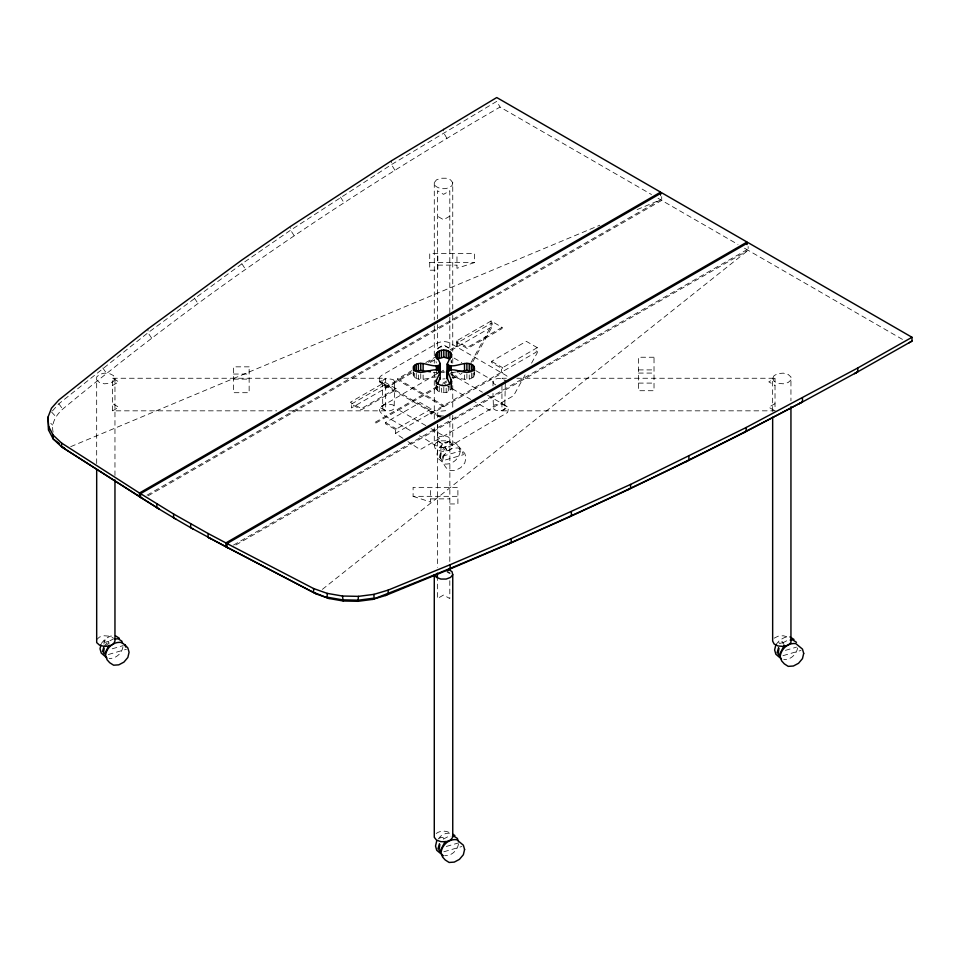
<?xml version="1.0" encoding="UTF-8"?>
<svg xmlns="http://www.w3.org/2000/svg" width="960" height="960" viewBox="0 0 960 960"><rect width="100%" height="100%" fill="white"/><g stroke="black" fill="none" stroke-linecap="round" stroke-linejoin="round"><path stroke-width="0.72" stroke-dasharray="4.8 3.6" d="M103.98 644.112L104.136 641.16L105.168 640.092L107.436 640.212L109.224 643.224M440.46 458.424L441.072 446.628L442.104 445.56L444.372 445.68L446.64 449.604L441.492 459.492L440.46 458.424L441.276 452.7L445.608 448.536L446.64 449.604M451.584 385.38C453.372 393.912 438.24 395.1 436.032 388.2L436.332 386.82M394.632 381.372L394.152 383.376C391.068 386.136 385.944 386.136 382.836 383.412L382.32 381.42L383.76 379.572L386.688 378.468L393.156 379.536L394.632 381.372L394.152 408.78C391.068 411.54 385.944 411.528 382.836 408.816L382.32 381.42M452.748 182.64L452.004 185.64C447.36 189.744 439.668 189.744 435.024 185.64L434.28 182.64L436.464 179.88L440.88 178.236L446.136 178.236L450.564 179.88L452.748 182.64L452.748 309.468M452.748 415.404L452.748 445.248L452.004 448.26C447.36 452.364 439.668 452.364 435.024 448.26L434.28 445.248L434.28 427.344M505.308 382.908L504.78 408.816C501.672 411.528 496.548 411.54 493.464 408.78L492.984 393.324M436.332 376.968C429.312 377.112 419.352 382.74 413.532 376.248L413.532 373.512M452.748 377.208C459.324 377.52 468.708 382.428 474.096 376.236L474.456 372.06M122.952 646.848C121.932 653.34 115.824 658.836 109.14 658.452M439.428 457.104C440.28 449.556 447.492 443.544 455.1 444.252L458.808 446.628L464.784 453.42L466.02 457.704L464.784 462.948L460.872 467.58L455.712 470.328L450.564 470.676C443.916 468.564 443.796 461.328 439.428 457.104L460.248 451.044L458.808 446.628L456.336 443.772L452.412 441.276L447.264 441.636L442.104 444.372L438.192 449.016L436.956 454.248L438.192 458.532L444.78 464.016C452.496 464.82 459.396 458.568 460.248 451.044M458.448 844.092C457.428 850.584 451.32 856.092 444.636 855.708M797.568 648C796.548 654.492 790.428 660 783.756 659.616M53.1 432.12C50.988 423.156 56.268 414.9 62.688 409.116C106.788 372.636 151.956 337.452 198.024 303.492C294.972 232.5 396.06 167.244 500.052 107.064L651.54 194.532M96.684 463.548L96.684 376.956L99.528 374.4L104.304 373.14L109.512 373.572L113.484 375.564L114.96 378.48L113.484 381.384L109.512 383.376L104.304 383.808L99.528 382.548L96.684 379.992M772.656 411.3L772.656 378.48L774.132 375.564L778.104 373.572L783.312 373.14L788.1 374.4L790.944 376.956L790.944 400.884M471.012 362.496L491.1 326.076L491.1 321L502.092 327.348L502.092 328.56L467.436 348.576L456.432 342.228M472.788 361.812L492.144 326.688L492.144 322.824L457.488 342.84L457.488 346.704L456.432 346.092L450.12 349.74M525.096 374.856L513.624 395.676L420.192 449.616L407.928 441.612M531.552 363.156L537.288 352.752L537.288 347.664L526.284 341.316L491.628 361.332L491.628 362.544L502.62 368.892L502.62 367.68L491.628 361.332M382.32 406.812L383.76 404.964L386.688 403.86L393.156 404.94L394.632 406.776M434.28 445.248L436.464 442.488L440.88 440.844L446.136 440.844L450.564 442.488L452.748 445.248M492.984 385.86L492.984 381.372L494.46 379.536L497.424 378.456L500.928 378.468L503.868 379.572L505.308 381.42M492.984 406.776L494.46 404.94L500.928 403.86L503.868 404.964L505.308 406.812M101.256 643.536L105.168 638.904L110.328 636.156L112.908 635.988M103.932 646.524L107.856 641.88L113.004 639.132M438.324 838.932L440.664 836.148L445.824 833.412L450.984 833.052M775.86 644.7L779.784 640.056L784.932 637.32L790.092 636.96M52.416 410.94L58.86 403.776L147.984 332.748L241.908 263.82L290.628 230.172L391.476 164.58L496.752 101.352L500.052 107.064M439.644 838.416L440.664 837.336L442.932 837.456L443.76 838.644L442.524 839.604M105.216 646.404L108.672 643.068L109.704 644.136M437.7 417.408L437.7 412.932L439.584 411.228L446.232 410.652L448.896 411.96M437.7 438.324L439.584 436.62L446.232 436.044L448.896 437.364L449.904 439.296L448.932 441.24L446.304 442.584L442.836 442.884L439.632 442.044L437.724 440.352L437.7 424.884M96.684 639.576L99.528 637.02L104.304 635.76L109.512 636.192L113.484 638.172M790.944 379.992L788.1 382.548L783.312 383.808L778.104 383.376L774.132 381.384L772.656 378.48M437.724 349.008L439.632 347.304L442.836 346.476L446.304 346.776L448.932 348.108M322.368 589.38L748.14 250.296L748.14 246.492M108.264 641.4L104.964 642.348L104.136 641.16M445.2 446.868L441.9 447.828L441.072 446.628M782.88 642.552L779.58 643.512L778.752 642.324L779.784 641.244L782.052 641.364L783.84 644.388M436.176 833.496C440.256 830.376 446.772 830.376 450.852 833.496M112.596 385.44L118.824 381.852L112.596 378.252L112.596 410.832L276.744 410.832M112.596 410.832L118.824 407.244L112.596 403.656M449.808 216.156L443.58 219.744L437.364 216.156M288.684 410.832L385.68 410.832L385.68 378.252L379.464 381.852L385.68 385.44M437.364 348.42L443.58 344.832L449.808 348.42M396 388.608L384.996 382.26L350.34 402.264L361.332 408.624L396 388.608L396 389.82L361.332 409.836L351.384 404.088L351.384 407.952L413.328 372.192M491.1 321L456.432 341.016L456.432 346.092M351.384 404.088L386.052 384.084L386.052 387.948L384.996 387.336L384.996 382.26M443.808 406.716L397.62 380.052L397.62 378.828L411.732 370.68M425.844 362.532L434.832 357.348M384.996 387.336L411.732 371.904M428.412 362.268L434.832 358.572M430.212 362.448L434.112 360.192M450.996 350.448L492.144 326.688M502.092 327.348L467.436 347.364L456.432 341.016L457.488 342.84M440.304 371.784L437.424 373.44L438.504 372.696M436.188 374.352L380.016 407.328L379.344 410.52L381.96 414.18L412.944 432.072M385.68 403.656L379.464 407.244L385.68 410.832M441.096 371.664L443.58 370.224M437.58 386.232L374.004 422.952L375.048 423.552L442.536 384.6M442.776 383.244L446.664 380.988M451.86 378L459.648 373.5M443.832 383.844L446.424 382.344M452.916 378.6L462 373.356M431.184 408.924L395.472 429.54L385.524 423.804L385.524 422.592L420.192 402.576L431.184 408.924L431.184 414L430.128 413.4L430.128 409.536M537.288 347.664L501.564 368.292L501.564 372.156L502.62 372.756L431.184 414M402.948 438.336L395.472 433.404L536.232 352.14L536.232 348.276M449.808 440.94L443.58 444.528L437.364 440.94M501.936 385.44L501.936 410.832L508.152 407.244L501.936 403.656M501.936 410.832L775.02 410.832L775.02 378.252L768.792 381.852L775.02 385.44M775.02 403.656L768.792 407.244L775.02 410.832M147.012 495.18L660.612 199.764L660.612 194.688M148.104 495.816L661.704 200.4L737.988 244.44M233.448 545.088L747.048 249.66L747.048 245.856M235.848 544.968L748.14 250.296L903.516 340.008M782.46 643.032L787.62 640.296L790.2 640.116M443.352 839.124L448.5 836.388L451.08 836.208M774.132 638.172L778.104 636.192L783.312 635.76L788.1 637.02M70.728 446.652L599.82 225.204M637.128 209.592L660.612 199.764L658.02 198.264M437.82 256.14L437.82 270.192L429.732 270.192L429.732 253.596L474.516 253.596L474.516 262.572L456.972 268.296L456.972 256.14M112.212 648.804L123.312 645.564M108.36 654.516L126.408 649.26M785.436 650.364L796.536 647.124M782.976 655.68L801.024 650.412M446.316 846.456L458.82 842.82M443.856 851.772L461.904 846.504M455.7 372.048L450.192 372.852M440.376 372.48L443.808 372.084M442.764 378.984L445.08 378.804M429.732 262.572L474.516 262.572M437.82 265.116L456.972 265.116M638.472 369.9L654.024 369.9M638.472 373.08L654.024 373.08M233.592 374.052L249.144 374.052M112.596 378.252L331.968 378.252M343.896 378.252L385.68 378.252M506.412 378.252L501.936 378.252L508.152 381.852M516.852 378.252L775.02 378.252M233.592 379.128L249.144 379.128M638.472 383.1L654.024 383.1M449.808 503.952L457.896 503.952L457.896 487.356L413.1 487.356L413.1 496.332L457.896 496.332M430.644 498.876L449.808 498.876M437.424 372.852L433.404 372.3M442.836 371.868L445.14 372.072M442.836 417.48L439.632 416.652L437.724 414.96L437.7 412.932M413.1 496.332L430.644 502.056L430.644 489.9M437.472 415.752L440.376 416.88M744.456 248.172L747.048 249.66M454.068 358.092L461.772 362.532M475.884 370.68L489.996 378.828L489.996 380.052M450.144 373.596L482.424 392.232M487.584 395.22L505.656 405.648L508.284 409.308L507.6 412.5L450.144 446.232C438.816 451.812 428.928 439.8 419.4 435.792M445.092 384.6L470.748 399.408M472.032 400.152L489.996 410.52L489.996 409.308M397.62 378.828L443.808 405.504M439.848 416.976L381.96 383.7L380.016 382.032L379.344 378.828M425.844 425.604L397.62 409.308L397.62 410.52M430.98 428.568L443.808 435.972M385.524 422.592L396.528 428.94M495.744 384.912L493.464 383.376L492.984 381.372M50.784 423.396L52.644 425.016M51.504 411.96L55.884 416.688M58.86 403.776L62.688 409.116M102.816 368.004L106.584 373.392M151.704 338.184L147.984 332.748L147.984 328.944M194.352 298.02L198.024 303.492M241.908 263.82L245.52 269.34M294.18 235.728L290.628 230.172L290.628 227.628M340.5 197.088L343.98 202.692M394.908 170.22L391.476 164.58L391.476 160.776M446.94 138.348L443.58 132.672L443.58 128.856M451.164 360.192L451.284 362.928L451.284 360.12M474.096 373.512L474.456 374.868M451.272 386.82L451.584 388.2M436.032 361.56L436.344 362.928M661.704 196.584L661.704 200.4M474.096 372.024L474.096 376.236M473.016 373.26L473.016 377.472M471.348 372.84L471.348 378.468M469.236 374.904L469.236 379.116M466.884 373.74L466.884 379.368M464.508 374.964L464.508 379.188M452.748 315.432L452.748 351.252M452.748 358.704L452.748 363.18M452.748 372.132L452.748 379.596M452.748 385.56L452.748 409.44M451.272 371.34L451.272 375.552M451.152 385.344L451.152 389.556M450.024 385.152L450.024 390.78M449.808 312.72L449.808 190.752L443.58 194.352L437.364 190.752L437.364 318.78M449.808 317.292L449.808 348.528M449.904 413.904L449.808 562.896M449.808 580.668L449.808 598.596L443.58 595.008L437.364 598.596L437.364 579.18M448.308 386.124L448.308 391.74M446.172 388.14L446.172 392.364M443.808 386.952L443.808 392.568M441.444 388.14L441.444 392.364M439.296 386.124L439.296 391.74M437.58 386.556L437.58 390.78M437.364 324.624L437.364 348.528M437.364 424.464L437.364 567.36M436.332 371.352L436.332 374.16M436.452 385.344L436.452 389.556M436.032 385.38L436.032 388.2M434.28 182.64L434.28 319.908M434.28 325.884L434.28 363.18M434.28 372.132L434.28 419.88M423.12 374.976L423.12 379.188M420.744 373.752L420.744 379.368M418.38 374.904L418.38 379.116M416.268 372.852L416.268 378.468M414.6 373.26L414.6 377.484M413.532 372.024L413.532 376.248M413.16 372.072L413.16 374.88M395.472 429.54L395.472 433.404M114.96 378.48L114.96 475.464M443.808 416.052A8.964 5.172 0 0 1 437.472 414.54L381.96 382.488A8.964 5.172 0 0 1 381.96 375.18L437.472 343.128A8.964 5.172 0 0 1 450.144 343.128L505.656 375.18A8.964 5.172 0 0 1 507.6 376.848M443.964 455.676L442.512 460.8L463.344 454.728L461.904 450.324L458.184 447.948L452.832 448.176L447.672 450.924L443.964 455.676M654.024 357.24L638.472 357.24L638.472 390.72L654.024 390.72L654.024 357.24M249.144 366.84L233.592 366.84L233.592 392.7L249.144 392.7L249.144 366.84"/><path stroke-width="1.44" d="M104.136 648.66L103.524 652.944L104.556 654.024L109.044 645.18M439.848 844.488L439.02 850.2L440.052 851.268L445.2 841.392M778.956 648.396L778.128 654.108L779.16 655.176L784.32 645.3M437.616 384.276L440.028 377.94M447.588 371.808L447.432 363.528L451.596 354.528C449.376 347.628 434.244 348.816 436.032 357.336M447.324 371.196L447.432 363.528M436.032 354.528L440.196 363.54L440.04 364.788C432.084 369.108 420.552 358.404 413.532 366.48L413.532 369.216C420.552 377.292 432.072 366.6 440.028 370.92L440.184 372.168L436.032 381.168C438.084 387.156 449.52 387.156 451.584 381.168L447.576 370.908C455.544 366.588 467.064 377.28 474.096 369.216L474.096 366.48C467.076 358.404 455.544 369.096 447.588 364.776L447.324 364.164M100.944 644.856L100.02 648.78L101.256 653.064L106.872 657.912M436.752 840.792L435.516 846.036L436.752 850.32L443.352 855.792M775.86 644.7L774.624 649.944L775.86 654.228L781.488 659.076M102.492 651.636L103.932 646.524M437.988 848.892L439.428 843.768M777.096 652.8L778.548 647.676M747.048 244.584L747.048 242.052L661.704 192.78L140.58 493.656L173.592 513.996L208.104 533.496L208.104 537.312L316.5 594.048L329.088 598.524L343.224 600.996L357.996 601.308L358.428 596.364L374.004 594.348L388.188 590.1L450.132 564.72L511.2 538.644L630.6 484.416L746.172 427.5L857.76 367.98L912 337.284L912 341.088L908.7 342.996M140.58 493.656L140.58 497.46L159.228 509.088L61.584 446.856L53.208 438.996L48.588 430.176L48 417.144L51.504 408.144L58.86 399.96L147.984 328.944L241.908 260.004L290.628 226.368L391.476 160.776L496.752 97.536L660.612 192.144L660.612 194.688M449.988 384.276L447.324 378.564L447.588 364.776M452.748 574.656L450.564 577.416L446.136 579.06L440.88 579.06L436.464 577.416L434.28 574.656L434.28 837.276L436.464 840.036L440.88 841.668L446.136 841.668L450.564 840.036L452.748 837.276L452.748 574.656L452.004 571.656L448.56 569.364M357.996 601.308L372.408 599.436C519.408 542.76 663.012 475.596 802.476 401.868L802.476 398.064M372.408 599.436L385.524 595.512L388.188 593.904L388.188 590.1M385.524 595.512L447.396 570.156L450.132 568.536L450.132 564.72M447.396 570.156L508.392 544.116L511.2 542.448L511.2 538.644M508.392 544.116L568.476 517.368L571.368 515.676L571.368 511.872M568.476 517.368L627.636 489.948L630.6 488.22L630.6 484.416M627.636 489.948L685.848 461.856L688.872 460.092L688.872 456.288M685.848 461.856L743.076 433.104L746.172 431.304L746.172 427.5M139.476 496.824L139.476 493.02L660.612 192.144M208.104 533.496L225.912 542.916L747.048 242.052M316.5 594.048L227.016 547.368L227.016 543.552L748.14 242.676L912 337.284M743.076 433.104L802.476 401.868M857.76 367.98L857.76 371.796L854.532 373.656L912 341.088M450.036 351.948L450.036 358.98L443.808 357.18L437.58 358.98L437.58 351.948M799.308 403.704L857.76 371.796M430.464 371.808L420.744 370.392L416.268 371.28L416.268 364.248M457.164 371.796L466.884 370.38L471.348 371.28L471.348 364.248M114.3 639.048L118.164 638.784L121.872 641.16L122.592 643.368M790.2 640.116L792.768 639.936L796.488 642.324M227.016 543.552L313.572 588.528L327.168 593.364L342.456 596.028L358.428 596.364M190.668 523.86L190.668 527.664L228.24 548.076M447.312 571.764L449.808 573.204M208.104 537.312L210.444 538.656M192.996 529.02L173.592 517.812L173.592 513.996M141.804 498.168L61.584 446.856L61.584 443.04L53.208 435.192L48.588 426.36L48 417.144M175.92 519.156L156.888 507.744L156.888 503.928M790.092 636.96L794.004 639.468M452.94 834.3L454.896 835.56M115.476 635.808L119.4 638.304M61.584 443.04L139.476 493.02M453.66 836.028L457.368 838.416L458.088 840.612M124.968 644.856L121.248 642.468C113.472 641.376 106.44 647.748 105.588 655.332L107.028 659.736L109.704 662.712L113.628 665.208L118.776 664.848L123.936 662.112L127.848 657.468L129.084 652.236L127.848 647.952L124.968 644.856L125.688 647.052M329.088 598.524L313.572 592.332L313.572 588.528M59.4 443.52L53.208 438.996L53.208 435.192M63.276 447.156L65.208 448.968M343.224 600.996L342.456 596.028M440.196 370.56L440.04 371.82L440.04 364.788M790.944 406.8L790.944 642.6L788.1 645.156L783.312 646.416L778.104 645.984L774.132 644.004L772.656 641.088L772.656 417.264M474.456 367.848L474.456 370.656M474.096 366.48L474.096 370.692M473.016 365.244L473.016 370.86M469.236 363.6L469.236 370.632M466.884 363.36L466.884 370.38M464.508 363.54L464.508 370.56M451.596 354.528L451.596 357.336M451.584 381.168L451.584 383.976M451.164 353.172L451.164 357.384M451.296 365.76L451.296 369.972M451.272 379.8L451.272 384.012M450.192 365.82L450.192 370.044M449.124 365.664L449.124 371.292M448.32 350.988L448.32 358.008M448.224 365.304L448.224 370.92M447.42 372.156L447.42 379.188M447.3 378.552L447.3 371.532A3.108 1.8 0 0 1 450.192 369.876M446.184 350.364L446.184 357.396M443.808 350.148L443.808 357.18M441.444 350.364L441.444 357.396M440.196 363.54L440.184 379.2M439.416 365.304L439.416 370.932M439.308 350.988L439.308 358.008M438.504 365.676L438.504 371.292M437.436 370.044L437.436 365.832A3.108 1.8 0 0 0 440.304 364.164M437.364 573.204L437.364 577.68M436.464 353.172L436.464 358.788M436.344 365.76L436.344 369.984M436.332 379.8L436.332 384.012M423.12 363.54L423.12 370.572M420.744 363.36L420.744 370.392M418.38 363.612L418.38 370.632M414.6 365.244L414.6 370.872M413.532 366.48L413.532 370.704M374.004 594.348L374.004 598.152L358.428 600.18L342.456 599.844L327.168 597.168L327.168 593.364M225.912 542.916L225.912 546.732M114.96 479.94L114.96 641.088L113.484 644.004L109.512 645.984L104.304 646.416L99.528 645.156L96.684 642.6L96.684 469.464M48.588 426.36L48.588 430.176M464.592 849.48L463.356 854.724L459.432 859.368L454.284 862.104L449.124 862.464L445.2 859.956L442.524 856.98L441.084 852.576C441.948 844.992 448.968 838.62 456.756 839.724L463.356 845.196L464.592 849.48M803.7 653.388L802.464 658.632L798.552 663.276L793.392 666.012L788.232 666.372L784.32 663.864L781.644 660.888L780.192 656.484C781.056 648.9 788.088 642.528 795.864 643.632L802.464 649.104L803.7 653.388"/></g></svg>
